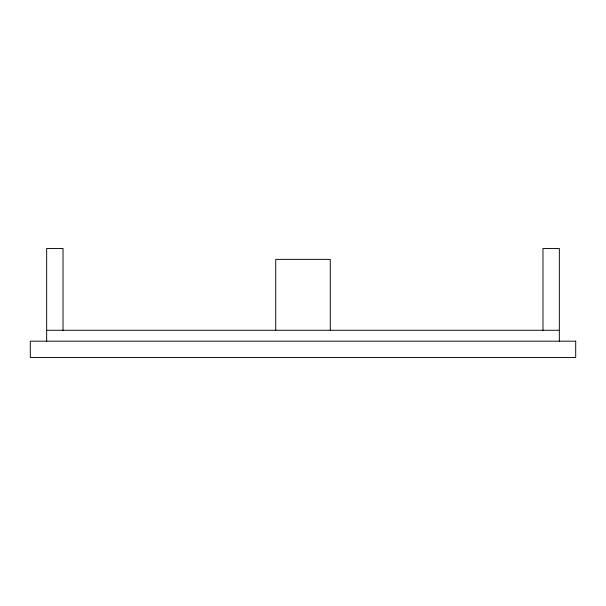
<?xml version="1.0" encoding="UTF-8"?>
<svg xmlns="http://www.w3.org/2000/svg" width="606" height="606" viewBox="0 0 606 606"><rect width="100%" height="100%" fill="white"/><g stroke="black" fill="none" stroke-linecap="round" stroke-linejoin="round"><path stroke-width="0.91" d="M46.662 330.27L559.338 330.27M559.338 341.178L559.338 248.46L542.976 248.46L542.976 330.27M330.27 330.27L330.27 259.368L275.73 259.368L275.73 330.27M63.024 330.27L63.024 248.46L46.662 248.46L46.662 341.178M575.7 341.178L30.3 341.178L30.3 357.54L575.7 357.54L575.7 341.178"/></g></svg>
